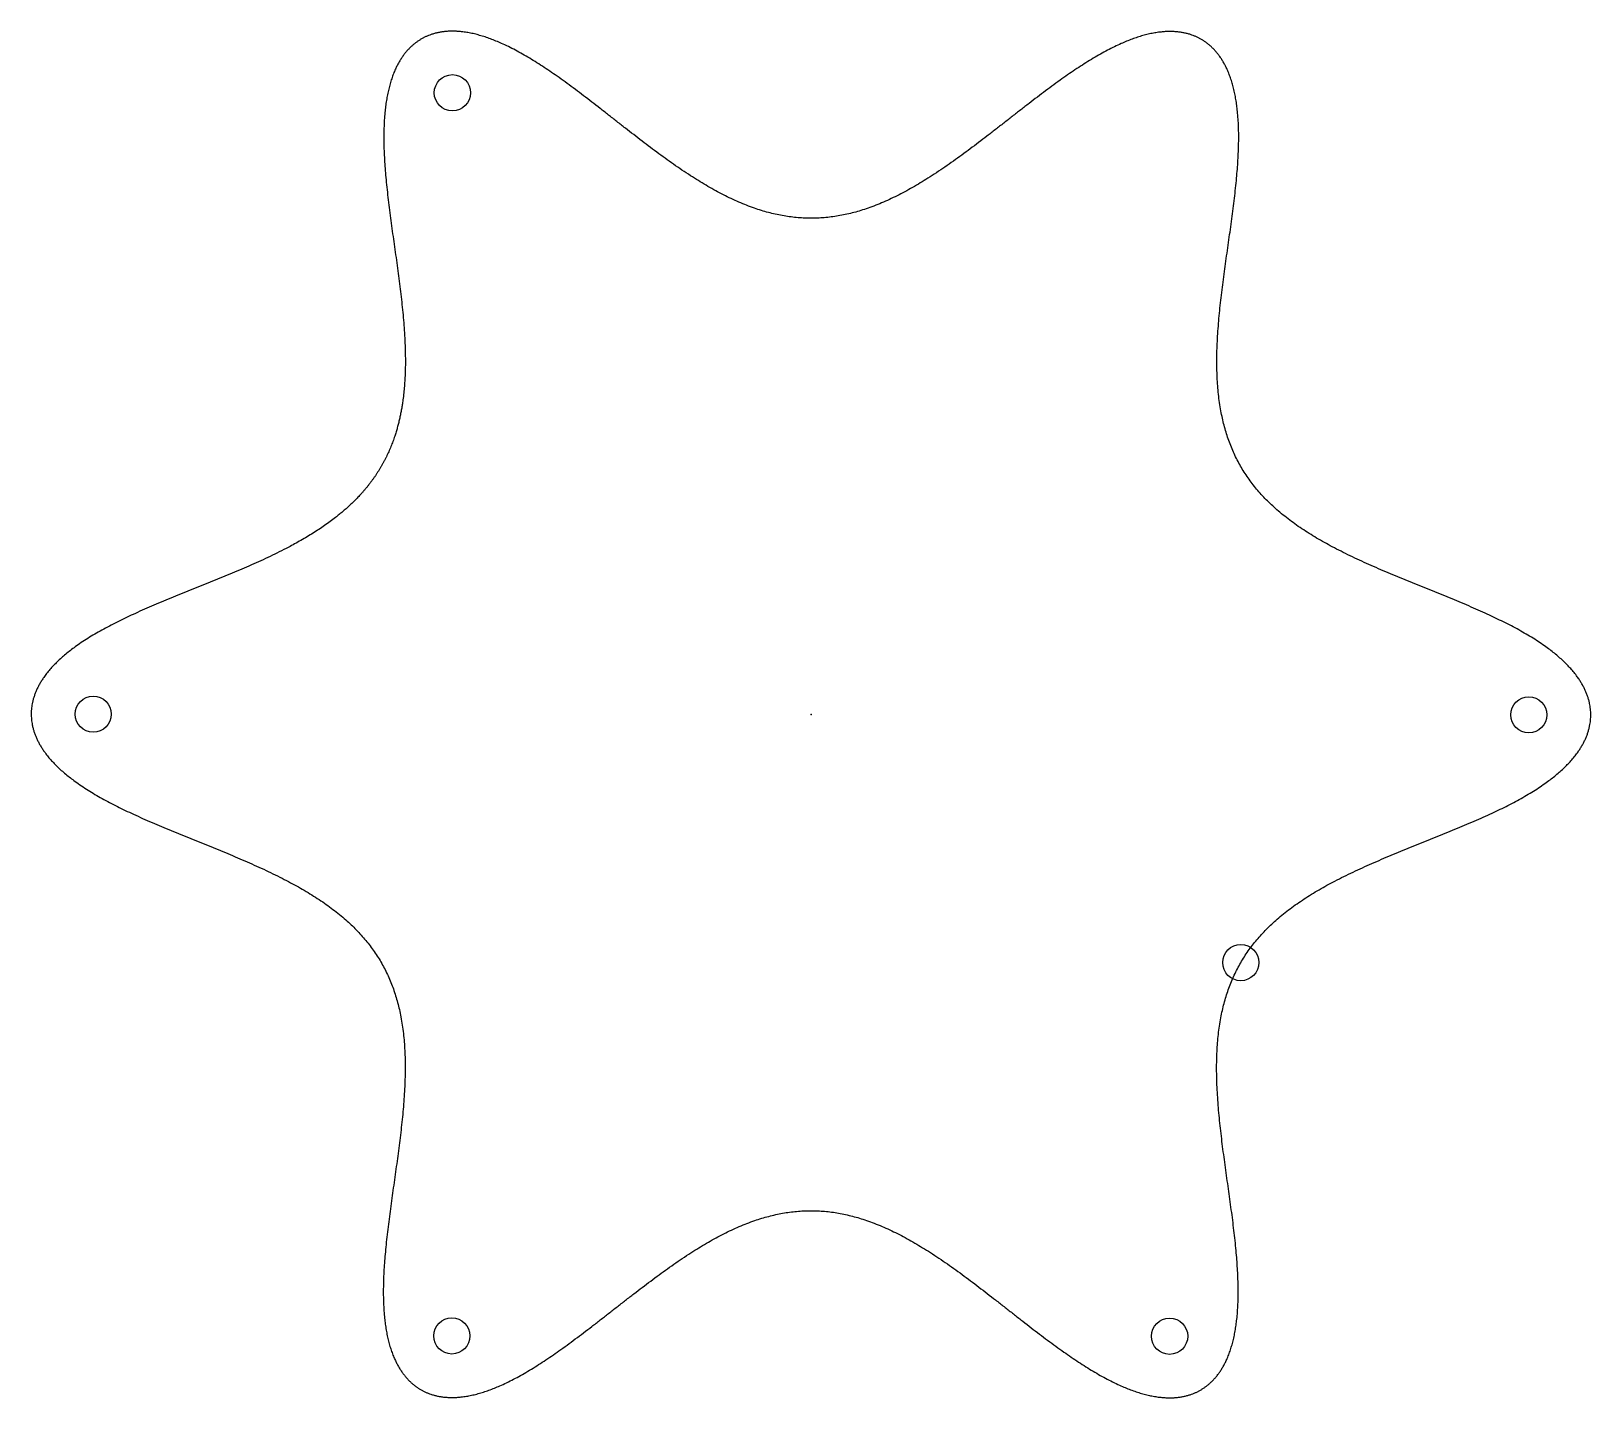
# Model space of a CAD drawing. Header units: millimetres. Extents: x -75 to 75, y -66 to 66.
import ezdxf

# ---------------------------------------------------------------- set-up
doc = ezdxf.new("R2010")
doc.units = ezdxf.units.MM
doc.layers.add('PCB Onder v5 (1) v1_Sketch1', color=7, linetype='Continuous')

msp = doc.modelspace()

# ---------------------------------------------------------------- linework, layer by layer
at = {"layer": 'PCB Onder v5 (1) v1_Sketch1'}
for centre in [(-34.69, 60.14), (-69.43, 0.03), (69.43, -0.03), (41.57, -24), (-34.74, -60.11), (34.69, -60.14)]:
    msp.add_circle(centre, 1.75, dxfattribs=at)
msp.add_open_spline([(-41.57, 24), (-41.01, 24.96), (-40.08, 26.99), (-39.2, 30.33), (-39, 35.35), (-39.79, 42.19), (-40.91, 49.11), (-41.58, 55.54), (-41.19, 60.91), (-39.4, 64.69), (-36.28, 66.5), (-32.11, 66.16), (-27.28, 63.82), (-22.05, 60.01), (-16.63, 55.59), (-11.11, 51.47), (-5.56, 48.54), (0, 47.47), (5.56, 48.53), (11.11, 51.45), (16.64, 55.56), (22.08, 59.98), (27.31, 63.78), (32.15, 66.13), (36.32, 66.47), (39.45, 64.67), (41.24, 60.89), (41.63, 55.53), (40.95, 49.11), (39.83, 42.19), (39.02, 35.35), (39.26, 29.08), (41.11, 23.74), (44.81, 19.45), (50.11, 16.1), (56.43, 13.37), (62.98, 10.87), (68.89, 8.24), (73.34, 5.22), (75.72, 1.78), (75.73, -1.83), (73.35, -5.27), (68.91, -8.29), (63, -10.91), (56.45, -13.39), (50.13, -16.11), (44.82, -19.46), (41.11, -23.74), (39.25, -29.08), (39, -35.35), (39.79, -42.19), (40.91, -49.11), (41.58, -55.54), (41.19, -60.91), (39.4, -64.69), (36.28, -66.5), (32.11, -66.16), (27.28, -63.82), (22.05, -60.01), (16.63, -55.59), (11.11, -51.47), (5.56, -48.54), (0, -47.47), (-5.56, -48.53), (-11.11, -51.45), (-16.64, -55.56), (-22.08, -59.98), (-27.31, -63.78), (-32.15, -66.13), (-36.32, -66.47), (-39.45, -64.67), (-41.24, -60.89), (-41.63, -55.53), (-40.95, -49.11), (-39.83, -42.19), (-39.02, -35.35), (-39.26, -29.08), (-41.11, -23.74), (-44.81, -19.45), (-50.11, -16.1), (-56.43, -13.37), (-62.98, -10.87), (-68.89, -8.24), (-73.34, -5.22), (-75.72, -1.78), (-75.73, 1.83), (-73.35, 5.27), (-68.91, 8.29), (-63, 10.91), (-56.45, 13.39), (-50.13, 16.11), (-45.88, 18.79), (-43.42, 21.22), (-42.13, 23.04), (-41.57, 24)], degree=5, dxfattribs=at)
msp.add_point((0, 0), dxfattribs=at)

doc.saveas('drawing.dxf')
